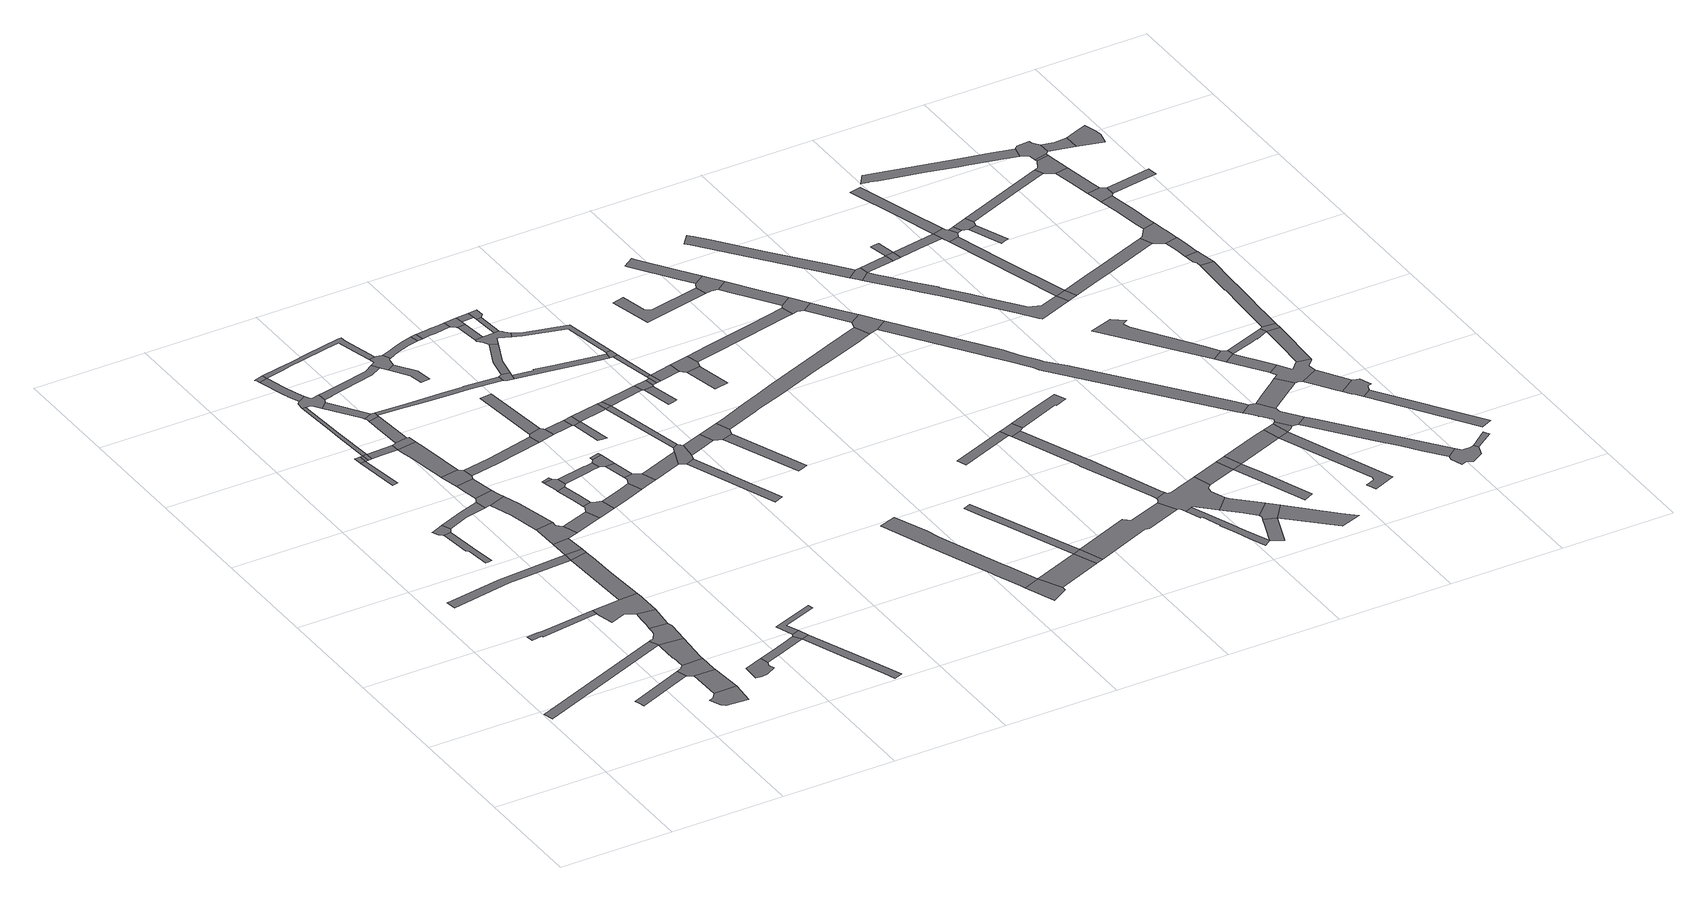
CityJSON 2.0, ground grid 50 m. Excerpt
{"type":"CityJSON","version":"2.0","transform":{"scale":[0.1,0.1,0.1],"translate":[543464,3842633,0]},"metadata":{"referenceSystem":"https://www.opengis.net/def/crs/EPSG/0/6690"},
"CityObjects":{
"road1":{"type":"Road","attributes":{"RoadStructureAttribute.sectionType":"1"},"geometry":[{"type":"MultiSurface","lod":"1","boundaries":[[[0,1,2,3,4]]]}]},
"road2":{"type":"Road","attributes":{"RoadStructureAttribute.sectionType":"1"},"geometry":[{"type":"MultiSurface","lod":"1","boundaries":[[[5,6,7,8,9,10]]]}]},
"road3":{"type":"Road","attributes":{"RoadStructureAttribute.sectionType":"1"},"geometry":[{"type":"MultiSurface","lod":"1","boundaries":[[[11,12,13,14,15,16,17,18,19,20]]]}]},
"road4":{"type":"Road","geometry":[{"type":"MultiSurface","lod":"1","boundaries":[[[21,22,23,24,25,26,27]]]}]},
"road5":{"type":"Road","attributes":{"RoadStructureAttribute.sectionType":"1"},"geometry":[{"type":"MultiSurface","lod":"1","boundaries":[[[28,29,30,31,32,33]]]}]},
"road6":{"type":"Road","attributes":{"RoadStructureAttribute.sectionType":"1"},"geometry":[{"type":"MultiSurface","lod":"1","boundaries":[[[34,21,27,35]]]}]},
"road7":{"type":"Road","geometry":[{"type":"MultiSurface","lod":"1","boundaries":[[[36,37,38,5,10,39,34,35,40,41]]]}]},
"road8":{"type":"Road","attributes":{"RoadStructureAttribute.sectionType":"1"},"geometry":[{"type":"MultiSurface","lod":"1","boundaries":[[[42,43,44,45,46,47,48,49]]]}]},
"road9":{"type":"Road","attributes":{"RoadStructureAttribute.sectionType":"1"},"geometry":[{"type":"MultiSurface","lod":"1","boundaries":[[[3,50,51,52,36,41,53,54]]]}]},
"road10":{"type":"Road","geometry":[{"type":"MultiSurface","lod":"1","boundaries":[[[55,56,57,58,59,60,61,49,48,62,63]]]}]},
"road11":{"type":"Road","geometry":[{"type":"MultiSurface","lod":"1","boundaries":[[[64,65,66,67,68,69,70,4,3,54,71,72,73]]]}]},
"road12":{"type":"Road","geometry":[{"type":"MultiSurface","lod":"1","boundaries":[[[74,75,76,77,78,11,20,79,80,81,82,83]]]}]},
"road13":{"type":"Road","attributes":{"RoadStructureAttribute.sectionType":"1"},"geometry":[{"type":"MultiSurface","lod":"1","boundaries":[[[82,84,85,86,87,64,73,88,89,83]]]}]},
"road14":{"type":"Road","geometry":[{"type":"MultiSurface","lod":"1","boundaries":[[[90,91,92,93,94,95,96,97]]]}]},
"road15":{"type":"Road","attributes":{"RoadStructureAttribute.sectionType":"1"},"geometry":[{"type":"MultiSurface","lod":"1","boundaries":[[[98,99,100,55,63,101,102]]]}]},
"road16":{"type":"Road","geometry":[{"type":"MultiSurface","lod":"1","boundaries":[[[103,104,105,106]]]}]},
"road17":{"type":"Road","geometry":[{"type":"MultiSurface","lod":"1","boundaries":[[[107,108,106,105]]]}]},
"road18":{"type":"Road","attributes":{"RoadStructureAttribute.sectionType":"1"},"geometry":[{"type":"MultiSurface","lod":"1","boundaries":[[[109,107,105,110]]]}]},
"road19":{"type":"Road","attributes":{"RoadStructureAttribute.sectionType":"1"},"geometry":[{"type":"MultiSurface","lod":"1","boundaries":[[[111,112,113,114,33,115,77,76]]]}]},
"road20":{"type":"Road","geometry":[{"type":"MultiSurface","lod":"1","boundaries":[[[109,110,116,117]]]}]},
"road21":{"type":"Road","geometry":[{"type":"MultiSurface","lod":"1","boundaries":[[[118,28,33,114]]]}]},
"road22":{"type":"Road","attributes":{"RoadStructureAttribute.sectionType":"1"},"geometry":[{"type":"MultiSurface","lod":"1","boundaries":[[[119,120,121,122,123,124,109,117]]]}]},
"road23":{"type":"Road","attributes":{"RoadStructureAttribute.sectionType":"1"},"geometry":[{"type":"MultiSurface","lod":"1","boundaries":[[[125,126,28,118]]]}]},
"road24":{"type":"Road","attributes":{"RoadStructureAttribute.sectionType":"1"},"geometry":[{"type":"MultiSurface","lod":"1","boundaries":[[[127,117,116,128,129]]]}]},
"road25":{"type":"Road","attributes":{"RoadStructureAttribute.sectionType":"1"},"geometry":[{"type":"MultiSurface","lod":"1","boundaries":[[[130,131,132,90,97,133,134,135]]]}]},
"road26":{"type":"Road","geometry":[{"type":"MultiSurface","lod":"1","boundaries":[[[136,137,138,139,98,102,140,141,142]]]}]},
"road27":{"type":"Road","geometry":[{"type":"MultiSurface","lod":"1","boundaries":[[[143,144,145,146,147,148,149,150,151,126,125,152,153]]]}]},
"road28":{"type":"Road","attributes":{"RoadStructureAttribute.sectionType":"1"},"geometry":[{"type":"MultiSurface","lod":"1","boundaries":[[[154,142,141,155,149,148]]]}]},
"road29":{"type":"Road","attributes":{"RoadStructureAttribute.sectionType":"1"},"geometry":[{"type":"MultiSurface","lod":"1","boundaries":[[[156,157,158,138,137]]]}]},
"road30":{"type":"Road","geometry":[{"type":"MultiSurface","lod":"1","boundaries":[[[159,160,161,157,156,162,163,164]]]}]},
"road31":{"type":"Road","geometry":[{"type":"MultiSurface","lod":"1","boundaries":[[[165,166,167,168,169]]]}]},
"road32":{"type":"Road","attributes":{"RoadStructureAttribute.sectionType":"1"},"geometry":[{"type":"MultiSurface","lod":"1","boundaries":[[[170,171,172,173,174,175,169,168,176,177,178,179,180,181]]]}]},
"road33":{"type":"Road","geometry":[{"type":"MultiSurface","lod":"1","boundaries":[[[182,183,184,181,180,185,186,121,120,187,188,189,190,191,192,193,194,195,196]]]}]},
"road34":{"type":"Road","attributes":{"RoadStructureAttribute.sectionType":"1"},"geometry":[{"type":"MultiSurface","lod":"1","boundaries":[[[197,198,199,129,200,201,202,203,204,205,206,161,160]]]}]},
"road35":{"type":"Road","geometry":[{"type":"MultiSurface","lod":"1","boundaries":[[[207,208,209,210,211,212,127,129,199]]]}]},
"road36":{"type":"Road","attributes":{"RoadStructureAttribute.sectionType":"1"},"geometry":[{"type":"MultiSurface","lod":"1","boundaries":[[[194,193,213,214,215]]]}]},
"road37":{"type":"Road","geometry":[{"type":"MultiSurface","lod":"1","boundaries":[[[216,217,130,135,218]]]}]},
"road38":{"type":"Road","attributes":{"RoadStructureAttribute.sectionType":"1"},"geometry":[{"type":"MultiSurface","lod":"1","boundaries":[[[219,220,221,222,210,209]]]}]},
"road39":{"type":"Road","attributes":{"RoadStructureAttribute.sectionType":"1"},"geometry":[{"type":"MultiSurface","lod":"1","boundaries":[[[223,153,152,224]]]}]},
"road40":{"type":"Road","attributes":{"RoadStructureAttribute.sectionType":"1"},"geometry":[{"type":"MultiSurface","lod":"1","boundaries":[[[225,226,227,228,229,230,231,232,218,135]]]}]},
"road41":{"type":"Road","geometry":[{"type":"MultiSurface","lod":"1","boundaries":[[[215,214,233,221,220,234,235]]]}]},
"road42":{"type":"Road","geometry":[{"type":"MultiSurface","lod":"1","boundaries":[[[236,237,238,239,217,216]]]}]},
"road43":{"type":"Road","geometry":[{"type":"MultiSurface","lod":"1","boundaries":[[[240,241,242,243,244,223,224,245,246]]]}]},
"road44":{"type":"Road","attributes":{"RoadStructureAttribute.sectionType":"1"},"geometry":[{"type":"MultiSurface","lod":"1","boundaries":[[[247,248,249,250,251,243,242]]]}]},
"road45":{"type":"Road","geometry":[{"type":"MultiSurface","lod":"1","boundaries":[[[252,253,254,255,256]]]}]},
"road46":{"type":"Road","geometry":[{"type":"MultiSurface","lod":"1","boundaries":[[[256,255,257,258,249,248,259,260]]]}]},
"road47":{"type":"Road","attributes":{"RoadStructureAttribute.sectionType":"1"},"geometry":[{"type":"MultiSurface","lod":"1","boundaries":[[[261,262,263,264,196,195,265,266,267,268,269,270,271]]]}]},
"road48":{"type":"Road","attributes":{"RoadStructureAttribute.sectionType":"1"},"geometry":[{"type":"MultiSurface","lod":"1","boundaries":[[[272,273,274,164,163,275,276]]]}]},
"road49":{"type":"Road","attributes":{"RoadStructureAttribute.sectionType":"1"},"geometry":[{"type":"MultiSurface","lod":"1","boundaries":[[[277,278,279,280,281,282,283,165,169,284,285,286,287,288,289,290,291]]]}]},
"road50":{"type":"Road","attributes":{"RoadStructureAttribute.sectionType":"1"},"geometry":[{"type":"MultiSurface","lod":"1","boundaries":[[[292,293,294,246,245,295,296]]]}]},
"road51":{"type":"Road","attributes":{"RoadStructureAttribute.sectionType":"1"},"geometry":[{"type":"MultiSurface","lod":"1","boundaries":[[[297,298,299,300,260,259,301,302,303,304]]]}]},
"road52":{"type":"Road","attributes":{"RoadStructureAttribute.sectionType":"1"},"geometry":[{"type":"MultiSurface","lod":"1","boundaries":[[[305,306,307,308,309,235,234,310,311,312,313,314,315,316,317]]]}]},
"road53":{"type":"Road","geometry":[{"type":"MultiSurface","lod":"1","boundaries":[[[318,319,291,290,320,261,271,321,322,323,324,325]]]}]},
"road54":{"type":"Road","geometry":[{"type":"MultiSurface","lod":"1","boundaries":[[[326,327,328,329,322,321]]]}]},
"road55":{"type":"Road","geometry":[{"type":"MultiSurface","lod":"1","boundaries":[[[330,331,332,272,276,333,334,335]]]}]},
"road56":{"type":"Road","attributes":{"RoadStructureAttribute.sectionType":"1"},"geometry":[{"type":"MultiSurface","lod":"1","boundaries":[[[336,337,338,339,340]]]}]},
"road57":{"type":"Road","geometry":[{"type":"MultiSurface","lod":"1","boundaries":[[[341,342,297,304,343,337,336]]]}]},
"road58":{"type":"Road","geometry":[{"type":"MultiSurface","lod":"1","boundaries":[[[344,345,340,339,346,292,296,347,348,349]]]}]},
"road59":{"type":"Road","geometry":[{"type":"MultiSurface","lod":"1","boundaries":[[[350,351,342,341]]]}]},
"road60":{"type":"Road","attributes":{"RoadStructureAttribute.sectionType":"1"},"geometry":[{"type":"MultiSurface","lod":"1","boundaries":[[[352,353,332,331]]]}]},
"road61":{"type":"Road","attributes":{"RoadStructureAttribute.sectionType":"1"},"geometry":[{"type":"MultiSurface","lod":"1","boundaries":[[[354,335,334,355,356]]]}]},
"road62":{"type":"Road","attributes":{"RoadStructureAttribute.sectionType":"1"},"geometry":[{"type":"MultiSurface","lod":"1","boundaries":[[[357,358,359,360,325,324,361,362,363]]]}]},
"road63":{"type":"Road","geometry":[{"type":"MultiSurface","lod":"1","boundaries":[[[364,365,366,367,368,369]]]}]},
"road64":{"type":"Road","attributes":{"RoadStructureAttribute.sectionType":"1"},"geometry":[{"type":"MultiSurface","lod":"1","boundaries":[[[370,349,348,371]]]}]},
"road65":{"type":"Road","geometry":[{"type":"MultiSurface","lod":"1","boundaries":[[[372,354,356,373,369,368,374]]]}]},
"road66":{"type":"Road","geometry":[{"type":"MultiSurface","lod":"1","boundaries":[[[375,357,363,376]]]}]},
"road67":{"type":"Road","geometry":[{"type":"MultiSurface","lod":"1","boundaries":[[[377,378,379,317,316,380,381,382,383]]]}]},
"road68":{"type":"Road","attributes":{"RoadStructureAttribute.sectionType":"1"},"geometry":[{"type":"MultiSurface","lod":"1","boundaries":[[[384,372,374,385,386]]]}]},
"road69":{"type":"Road","geometry":[{"type":"MultiSurface","lod":"1","boundaries":[[[387,388,370,371,389,390,391,392]]]}]},
"road70":{"type":"Road","attributes":{"RoadStructureAttribute.sectionType":"1"},"geometry":[{"type":"MultiSurface","lod":"1","boundaries":[[[393,394,395,396,397,398,375,376,399,400,401]]]}]},
"road71":{"type":"Road","attributes":{"RoadStructureAttribute.sectionType":"1"},"geometry":[{"type":"MultiSurface","lod":"1","boundaries":[[[402,403,404,405,390,389]]]}]},
"road72":{"type":"Road","attributes":{"RoadStructureAttribute.sectionType":"1"},"geometry":[{"type":"MultiSurface","lod":"1","boundaries":[[[406,407,377,383,408,409]]]}]},
"road73":{"type":"Road","attributes":{"RoadStructureAttribute.sectionType":"1"},"geometry":[{"type":"MultiSurface","lod":"1","boundaries":[[[410,386,388,387]]]}]},
"road74":{"type":"Road","geometry":[{"type":"MultiSurface","lod":"1","boundaries":[[[411,384,386,410]]]}]},
"road75":{"type":"Road","attributes":{"RoadStructureAttribute.sectionType":"1"},"geometry":[{"type":"MultiSurface","lod":"1","boundaries":[[[412,413,414,415]]]}]},
"road76":{"type":"Road","geometry":[{"type":"MultiSurface","lod":"1","boundaries":[[[416,393,401,417,418,413,412,419]]]}]},
"road77":{"type":"Road","attributes":{"RoadStructureAttribute.sectionType":"1"},"geometry":[{"type":"MultiSurface","lod":"1","boundaries":[[[420,392,391,421,422]]]}]},
"road78":{"type":"Road","geometry":[{"type":"MultiSurface","lod":"1","boundaries":[[[423,424,425,426,415,414,427,428,406,409,429,430,431,432]]]}]},
"road79":{"type":"Road","attributes":{"RoadStructureAttribute.sectionType":"1"},"geometry":[{"type":"MultiSurface","lod":"1","boundaries":[[[433,434,435,436,437,382,381,438,439,440,441]]]}]},
"road80":{"type":"Road","attributes":{"RoadStructureAttribute.sectionType":"1"},"geometry":[{"type":"MultiSurface","lod":"1","boundaries":[[[442,411,410,443]]]}]},
"road81":{"type":"Road","attributes":{"RoadStructureAttribute.sectionType":"1"},"geometry":[{"type":"MultiSurface","lod":"1","boundaries":[[[444,445,416,419,446]]]}]},
"road82":{"type":"Road","attributes":{"RoadStructureAttribute.sectionType":"1"},"geometry":[{"type":"MultiSurface","lod":"1","boundaries":[[[447,448,426,425]]]}]},
"road83":{"type":"Road","geometry":[{"type":"MultiSurface","lod":"1","boundaries":[[[449,444,446,448,447,450]]]}]},
"road84":{"type":"Road","geometry":[{"type":"MultiSurface","lod":"1","boundaries":[[[451,420,422,452,453,454,455,456,457,458]]]}]},
"road85":{"type":"Road","attributes":{"RoadStructureAttribute.sectionType":"1"},"geometry":[{"type":"MultiSurface","lod":"1","boundaries":[[[459,460,461,462,463,464,465,466,467,468,469,470,471,472]]]}]},
"road86":{"type":"Road","attributes":{"RoadStructureAttribute.sectionType":"1"},"geometry":[{"type":"MultiSurface","lod":"1","boundaries":[[[473,474,475,455,454]]]}]},
"road87":{"type":"Road","geometry":[{"type":"MultiSurface","lod":"1","boundaries":[[[472,471,476,477,478]]]}]},
"road88":{"type":"Road","geometry":[{"type":"MultiSurface","lod":"1","boundaries":[[[479,480,481,482,483]]]}]},
"road89":{"type":"Road","geometry":[{"type":"MultiSurface","lod":"1","boundaries":[[[484,442,443,483,482,485]]]}]},
"road90":{"type":"Road","attributes":{"RoadStructureAttribute.sectionType":"1"},"geometry":[{"type":"MultiSurface","lod":"1","boundaries":[[[486,487,432,431,488,489,490,491]]]}]},
"road91":{"type":"Road","attributes":{"RoadStructureAttribute.sectionType":"1"},"geometry":[{"type":"MultiSurface","lod":"1","boundaries":[[[492,484,485,493]]]}]},
"road92":{"type":"Road","geometry":[{"type":"MultiSurface","lod":"1","boundaries":[[[494,495,492,493,496]]]}]},
"road93":{"type":"Road","attributes":{"RoadStructureAttribute.sectionType":"1"},"geometry":[{"type":"MultiSurface","lod":"1","boundaries":[[[497,498,499,500,495,494]]]}]},
"road94":{"type":"Road","geometry":[{"type":"MultiSurface","lod":"1","boundaries":[[[491,490,441,440,499,498]]]}]},
"road95":{"type":"Road","attributes":{"RoadStructureAttribute.sectionType":"1"},"geometry":[{"type":"MultiSurface","lod":"1","boundaries":[[[501,502,494,496,503,504]]]}]},
"road96":{"type":"Road","attributes":{"RoadStructureAttribute.sectionType":"1"},"geometry":[{"type":"MultiSurface","lod":"1","boundaries":[[[505,472,478,506]]]}]},
"road97":{"type":"Road","geometry":[{"type":"MultiSurface","lod":"1","boundaries":[[[507,508,509,510]]]}]},
"road98":{"type":"Road","geometry":[{"type":"MultiSurface","lod":"1","boundaries":[[[511,501,504,510,509,512]]]}]},
"road99":{"type":"Road","attributes":{"RoadStructureAttribute.sectionType":"1"},"geometry":[{"type":"MultiSurface","lod":"1","boundaries":[[[513,514,515,516,505,517]]]}]},
"road100":{"type":"Road","geometry":[{"type":"MultiSurface","lod":"1","boundaries":[[[517,505,506,518]]]}]},
"road101":{"type":"Road","attributes":{"RoadStructureAttribute.sectionType":"1"},"geometry":[{"type":"MultiSurface","lod":"1","boundaries":[[[519,520,521,522,523,524,525,526,451,458,527,528,529,530,531,532,533]]]}]},
"road102":{"type":"Road","attributes":{"RoadStructureAttribute.sectionType":"1"},"geometry":[{"type":"MultiSurface","lod":"1","boundaries":[[[534,535,536,537,538,539,540]]]}]},
"road103":{"type":"Road","attributes":{"RoadStructureAttribute.sectionType":"1"},"geometry":[{"type":"MultiSurface","lod":"1","boundaries":[[[541,542,543,517,518,544,545,546]]]}]},
"road104":{"type":"Road","attributes":{"RoadStructureAttribute.sectionType":"1"},"geometry":[{"type":"MultiSurface","lod":"1","boundaries":[[[547,548,549,511,512,550,551,552,553]]]}]},
"road105":{"type":"Road","attributes":{"RoadStructureAttribute.sectionType":"1"},"geometry":[{"type":"MultiSurface","lod":"1","boundaries":[[[554,555,556,557,558]]]}]},
"road106":{"type":"Road","attributes":{"RoadStructureAttribute.sectionType":"1"},"geometry":[{"type":"MultiSurface","lod":"1","boundaries":[[[559,560,561,562,563,564,565,566]]]}]},
"road107":{"type":"Road","geometry":[{"type":"MultiSurface","lod":"1","boundaries":[[[566,565,540,539,567,568,569]]]}]},
"road108":{"type":"Road","geometry":[{"type":"MultiSurface","lod":"1","boundaries":[[[570,571,554,558,572,573,574]]]}]},
"road109":{"type":"Road","attributes":{"RoadStructureAttribute.sectionType":"1"},"geometry":[{"type":"MultiSurface","lod":"1","boundaries":[[[575,576,577,578,579,573,572,580,581,582,583,584]]]}]},
"road110":{"type":"Road","attributes":{"RoadStructureAttribute.sectionType":"1"},"geometry":[{"type":"MultiSurface","lod":"1","boundaries":[[[585,569,568,586,587,588,589]]]}]},
"road111":{"type":"Road","attributes":{"RoadStructureAttribute.sectionType":"1"},"geometry":[{"type":"MultiSurface","lod":"1","boundaries":[[[590,591,592,593,594,595,596,597,598,599,600,601,602,603,604]]]}]},
"road112":{"type":"Road","geometry":[{"type":"MultiSurface","lod":"1","boundaries":[[[589,588,547,553,605,606,607]]]}]},
"road113":{"type":"Road","geometry":[{"type":"MultiSurface","lod":"1","boundaries":[[[608,609,610,611,584,583,612,613,541,546,614,595,594,615,616,617,618,619,620]]]}]},
"road114":{"type":"Road","attributes":{"RoadStructureAttribute.sectionType":"1"},"geometry":[{"type":"MultiSurface","lod":"1","boundaries":[[[621,622,607,606,623,624,625]]]}]},
"road115":{"type":"Road","attributes":{"RoadStructureAttribute.sectionType":"1"},"geometry":[{"type":"MultiSurface","lod":"1","boundaries":[[[626,627,604,628,629,630]]]}]},
"road116":{"type":"Road","attributes":{"RoadStructureAttribute.sectionType":"1"},"geometry":[{"type":"MultiSurface","lod":"1","boundaries":[[[631,632,633,634,635,636,570,574]]]}]},
"road117":{"type":"Road","geometry":[{"type":"MultiSurface","lod":"1","boundaries":[[[625,624,519,533,637,638]]]}]},
"road118":{"type":"Road","attributes":{"RoadStructureAttribute.sectionType":"1"},"geometry":[{"type":"MultiSurface","lod":"1","boundaries":[[[639,640,617,616,641,642,643]]]}]},
"road119":{"type":"Road","geometry":[{"type":"MultiSurface","lod":"1","boundaries":[[[643,642,644,626,630,645]]]}]},
"road120":{"type":"Road","attributes":{"RoadStructureAttribute.sectionType":"1"},"geometry":[{"type":"MultiSurface","lod":"1","boundaries":[[[646,647,648,649,650,651,652,653,654,655,656]]]}]},
"road121":{"type":"Road","attributes":{"RoadStructureAttribute.sectionType":"1"},"geometry":[{"type":"MultiSurface","lod":"1","boundaries":[[[657,608,620,658]]]}]},
"road122":{"type":"Road","attributes":{"RoadStructureAttribute.sectionType":"1"},"geometry":[{"type":"MultiSurface","lod":"1","boundaries":[[[659,660,661,662,645,630]]]}]},
"road123":{"type":"Road","geometry":[{"type":"MultiSurface","lod":"1","boundaries":[[[663,657,658,664]]]}]},
"road124":{"type":"Road","attributes":{"RoadStructureAttribute.sectionType":"1"},"geometry":[{"type":"MultiSurface","lod":"1","boundaries":[[[665,666,667,668,664,658]]]}]},
"road125":{"type":"Road","geometry":[{"type":"MultiSurface","lod":"1","boundaries":[[[669,656,655,670,671,672]]]}]},
"road126":{"type":"Road","attributes":{"RoadStructureAttribute.sectionType":"1"},"geometry":[{"type":"MultiSurface","lod":"1","boundaries":[[[673,674,675,676,677,678,679,638,637,680,681,682,683,684,685,686,687,688]]]}]},
"road127":{"type":"Road","attributes":{"RoadStructureAttribute.sectionType":"1"},"geometry":[{"type":"MultiSurface","lod":"1","boundaries":[[[689,669,672,690]]]}]},
"road128":{"type":"Road","attributes":{"RoadStructureAttribute.sectionType":"1"},"geometry":[{"type":"MultiSurface","lod":"1","boundaries":[[[691,692,693,663,664,694,695]]]}]},
"road129":{"type":"Road","geometry":[{"type":"MultiSurface","lod":"1","boundaries":[[[696,689,690,697]]]}]},
"road130":{"type":"Road","attributes":{"RoadStructureAttribute.sectionType":"1"},"geometry":[{"type":"MultiSurface","lod":"1","boundaries":[[[698,699,700,701,702,703,704,705,706,707,708,709,710,711,672,671,712,713,714,715,716,717,718,719,720]]]}]},
"road131":{"type":"Road","geometry":[{"type":"MultiSurface","lod":"1","boundaries":[[[721,722,723,689,696]]]}]},
"road132":{"type":"Road","geometry":[{"type":"MultiSurface","lod":"1","boundaries":[[[724,691,695,725]]]}]},
"road133":{"type":"Road","attributes":{"RoadStructureAttribute.sectionType":"1"},"geometry":[{"type":"MultiSurface","lod":"1","boundaries":[[[726,727,728,729,730,725,695]]]}]},
"road134":{"type":"Road","attributes":{"RoadStructureAttribute.sectionType":"1"},"geometry":[{"type":"MultiSurface","lod":"1","boundaries":[[[731,696,697,732,733]]]}]},
"road135":{"type":"Road","attributes":{"RoadStructureAttribute.sectionType":"1"},"geometry":[{"type":"MultiSurface","lod":"1","boundaries":[[[734,724,725,735,736]]]}]},
"road136":{"type":"Road","geometry":[{"type":"MultiSurface","lod":"1","boundaries":[[[737,738,739,740,688,687,741,742,743,744,745,734,736,746,747,748,749,750,751,752,753,754]]]}]},
"road137":{"type":"Road","attributes":{"RoadStructureAttribute.sectionType":"1"},"geometry":[{"type":"MultiSurface","lod":"1","boundaries":[[[755,756,757,758,759,760,761,762]]]}]},
"road138":{"type":"Road","attributes":{"RoadStructureAttribute.sectionType":"1"},"geometry":[{"type":"MultiSurface","lod":"1","boundaries":[[[763,764,765,720,766]]]}]},
"road139":{"type":"Road","geometry":[{"type":"MultiSurface","lod":"1","boundaries":[[[766,720,719,767]]]}]},
"road140":{"type":"Road","attributes":{"RoadStructureAttribute.sectionType":"1"},"geometry":[{"type":"MultiSurface","lod":"1","boundaries":[[[768,769,770,771,772,773,731,774]]]}]},
"road141":{"type":"Road","geometry":[{"type":"MultiSurface","lod":"1","boundaries":[[[775,774,731,733,765,764,776,777]]]}]},
"road142":{"type":"Road","attributes":{"RoadStructureAttribute.sectionType":"1"},"geometry":[{"type":"MultiSurface","lod":"1","boundaries":[[[778,779,780,781,754,753,782,783,784,785,786]]]}]},
"road143":{"type":"Road","attributes":{"RoadStructureAttribute.sectionType":"1"},"geometry":[{"type":"MultiSurface","lod":"1","boundaries":[[[787,777,776,788]]]}]},
"road144":{"type":"Road","attributes":{"RoadStructureAttribute.sectionType":"1"},"geometry":[{"type":"MultiSurface","lod":"1","boundaries":[[[789,790,791,747,746,792,793,794,795,796,797,798]]]}]},
"road145":{"type":"Road","geometry":[{"type":"MultiSurface","lod":"1","boundaries":[[[799,762,761,800,801,802]]]}]},
"road146":{"type":"Road","geometry":[{"type":"MultiSurface","lod":"1","boundaries":[[[803,787,788,804,805,806,807]]]}]},
"road147":{"type":"Road","geometry":[{"type":"MultiSurface","lod":"1","boundaries":[[[808,809,810,806,805]]]}]},
"road148":{"type":"Road","attributes":{"RoadStructureAttribute.sectionType":"1"},"geometry":[{"type":"MultiSurface","lod":"1","boundaries":[[[811,812,801,800,813,814]]]}]},
"road149":{"type":"Road","geometry":[{"type":"MultiSurface","lod":"1","boundaries":[[[815,816,817,814,813,818,819,778,786,820,821,822,823,824,825,826,827,828,829,830]]]}]},
"road150":{"type":"Road","geometry":[{"type":"MultiSurface","lod":"1","boundaries":[[[831,832,833,834,798,797,835,836,837,838,839,840,841,842]]]}]},
"road151":{"type":"Road","attributes":{"RoadStructureAttribute.sectionType":"1"},"geometry":[{"type":"MultiSurface","lod":"1","boundaries":[[[825,824,843,844,845,846]]]}]},
"road152":{"type":"Road","attributes":{"RoadStructureAttribute.sectionType":"1"},"geometry":[{"type":"MultiSurface","lod":"1","boundaries":[[[847,802,801,848,849,850,851]]]}]},
"road153":{"type":"Road","attributes":{"RoadStructureAttribute.sectionType":"1"},"geometry":[{"type":"MultiSurface","lod":"1","boundaries":[[[852,853,854,855,856,857,858,766,767,859,860,861,862]]]}]},
"road154":{"type":"Road","geometry":[{"type":"MultiSurface","lod":"1","boundaries":[[[863,846,845,864,865,866,867,868,869,870,871]]]}]},
"road155":{"type":"Road","attributes":{"RoadStructureAttribute.sectionType":"1"},"geometry":[{"type":"MultiSurface","lod":"1","boundaries":[[[851,872,830,829,873,874,875]]]}]},
"road156":{"type":"Road","attributes":{"RoadStructureAttribute.sectionType":"1"},"geometry":[{"type":"MultiSurface","lod":"1","boundaries":[[[876,842,841,877]]]}]},
"road157":{"type":"Road","attributes":{"RoadStructureAttribute.sectionType":"1"},"geometry":[{"type":"MultiSurface","lod":"1","boundaries":[[[878,879,880,881,882,883,884,885,886,887,888,889,890,891,892,893,894]]]}]},
"road158":{"type":"Road","attributes":{"RoadStructureAttribute.sectionType":"1"},"geometry":[{"type":"MultiSurface","lod":"1","boundaries":[[[867,866,895,896]]]}]},
"road159":{"type":"Road","attributes":{"RoadStructureAttribute.sectionType":"1"},"geometry":[{"type":"MultiSurface","lod":"1","boundaries":[[[897,803,807,898,899]]]}]},
"road160":{"type":"Road","geometry":[{"type":"MultiSurface","lod":"1","boundaries":[[[900,847,851,875,901]]]}]},
"road161":{"type":"Road","attributes":{"RoadStructureAttribute.sectionType":"1"},"geometry":[{"type":"MultiSurface","lod":"1","boundaries":[[[902,903,904,905,906,907,908,900,901,909,910,911,912,913,914,915]]]}]},
"road162":{"type":"Road","geometry":[{"type":"MultiSurface","lod":"1","boundaries":[[[916,917,918,919,920,921,902,915,922,923]]]}]},
"road163":{"type":"Road","geometry":[{"type":"MultiSurface","lod":"1","boundaries":[[[924,925,926,927,928,852,862,929,930]]]}]},
"road164":{"type":"Road","attributes":{"RoadStructureAttribute.sectionType":"1"},"geometry":[{"type":"MultiSurface","lod":"1","boundaries":[[[931,932,930,929,933,934,935,917,916]]]}]},
"road165":{"type":"Road","attributes":{"RoadStructureAttribute.sectionType":"1"},"geometry":[{"type":"MultiSurface","lod":"1","boundaries":[[[936,937,938,939,940,941,942,943,927,926]]]}]},
"road166":{"type":"Road","geometry":[{"type":"MultiSurface","lod":"1","boundaries":[[[944,945,946,940,939,947,948]]]}]},
"road167":{"type":"Road","attributes":{"RoadStructureAttribute.sectionType":"1"},"geometry":[{"type":"MultiSurface","lod":"1","boundaries":[[[949,950,951,952,945,944]]]}]},
"road168":{"type":"Road","geometry":[{"type":"MultiSurface","lod":"1","boundaries":[[[953,954,955,897,899,951,950]]]}]},
"road169":{"type":"Road","attributes":{"RoadStructureAttribute.sectionType":"1"},"geometry":[{"type":"MultiSurface","lod":"1","boundaries":[[[956,957,954,953]]]}]},
"road170":{"type":"Road","geometry":[{"type":"MultiSurface","lod":"1","boundaries":[[[958,959,960,894,893,961,962,957,956,963,964]]]}]},
"road171":{"type":"Road","attributes":{"RoadStructureAttribute.sectionType":"1"},"geometry":[{"type":"MultiSurface","lod":"1","boundaries":[[[965,964,963,966,967]]]}]},
"road172":{"type":"Road","geometry":[{"type":"MultiSurface","lod":"1","boundaries":[[[968,969,970,948,947]]]}]},
"road173":{"type":"Road","geometry":[{"type":"MultiSurface","lod":"1","boundaries":[[[971,972,967,966,973,974,975]]]}]}
},
"vertices":[
[6,477,0],[18,433,0],[21,434,0],[640,681,0],[623,722,0],
[606,483,0],[358,380,0],[364,357,0],[371,335,0],[373,336,0],[619,437,0],
[547,1024,0],[449,1014,0],[290,993,0],[289,996,0],[234,991,0],[237,960,0],[286,966,0],[288,960,0],[530,994,0],[549,996,0],
[648,273,0],[630,247,0],[608,238,0],[629,187,0],[646,176,0],[743,169,0],[751,274,0],
[659,1421,0],[348,1400,0],[91,1358,0],[98,1313,0],[371,1361,0],[659,1379,0],
[646,421,0],[740,421,0],
[645,511,0],[633,497,0],[629,492,0],[626,433,0],[739,433,0],[739,511,0],
[343,1642,0],[353,1639,0],[366,1530,0],[380,1531,0],[394,1533,0],[377,1652,0],[361,1787,0],[329,1782,0],
[640,662,0],[641,575,0],[644,574,0],[739,530,0],[749,673,0],
[355,1847,0],[318,1831,0],[316,1831,0],[298,1823,0],[311,1794,0],[314,1792,0],[326,1783,0],[361,1789,0],[373,1810,0],
[671,803,0],[669,783,0],[669,781,0],[667,763,0],[645,731,0],[637,728,0],[634,727,0],[756,773,0],[755,777,0],[750,796,0],
[760,1005,0],[760,1015,0],[758,1043,0],[675,1038,0],[657,1036,0],[552,977,0],[569,914,0],[636,940,0],[681,916,0],[761,908,0],
[677,875,0],[675,849,0],[674,837,0],[674,832,0],[754,829,0],[759,883,0],
[930,397,0],[848,365,0],[843,286,0],[870,284,0],[898,288,0],[943,313,0],[933,338,0],[940,358,0],
[555,1921,0],[465,1893,0],[415,1872,0],[468,1850,0],[566,1872,0],
[341,2193,0],[365,2197,0],[336,2395,0],[312,2390,0],
[336,2433,0],[310,2432,0],
[347,2434,0],[349,2396,0],
[748,1222,0],[741,1352,0],[740,1365,0],[738,1397,0],[660,1360,0],
[367,2398,0],[365,2434,0],
[737,1425,0],
[350,2622,0],[335,2846,0],[319,2845,0],[332,2659,0],[336,2599,0],[344,2494,0],
[731,1520,0],[658,1511,0],
[484,2442,0],[411,2402,0],[487,2403,0],
[1119,470,0],[1064,449,0],[1026,434,0],[1015,388,0],[1065,407,0],[1142,438,0],
[657,1936,0],[651,1965,0],[569,1949,0],[563,1937,0],[579,1875,0],[591,1877,0],[668,1905,0],
[752,1606,0],[744,1616,0],[736,1625,0],[736,1634,0],[736,1641,0],[736,1647,0],[655,1634,0],[656,1631,0],[656,1621,0],[780,1537,0],[757,1602,0],
[694,1833,0],[626,1773,0],
[629,2075,0],[548,2059,0],[556,2014,0],
[628,2146,0],[613,2161,0],[530,2147,0],[637,2095,0],[638,2095,0],[630,2145,0],
[306,3126,0],[264,3113,0],[269,3109,0],[274,3090,0],[312,3101,0],
[362,2938,0],[355,2954,0],[354,2958,0],[354,2959,0],[335,3023,0],[314,3094,0],[309,2964,0],[315,2948,0],[316,2946,0],[328,2916,0],[336,2895,0],[371,2917,0],
[389,2888,0],[385,2890,0],[382,2892,0],[325,2884,0],[324,2882,0],[341,2847,0],[344,2846,0],[347,2846,0],[350,2846,0],[359,2845,0],[362,2842,0],[387,2806,0],[418,2837,0],[425,2854,0],[424,2896,0],
[589,2322,0],[579,2392,0],[576,2416,0],[489,2393,0],[491,2378,0],[503,2321,0],[518,2223,0],[520,2209,0],[522,2196,0],[523,2190,0],
[570,2455,0],[570,2457,0],[559,2457,0],[505,2450,0],[505,2447,0],[495,2443,0],
[484,2668,0],[490,2658,0],[528,2677,0],
[1160,495,0],[1126,482,0],[1177,451,0],
[550,2575,0],[545,2646,0],[497,2635,0],[501,2536,0],
[886,1649,0],[909,1584,0],
[1227,211,0],[1234,200,0],[1287,61,0],[1307,10,0],[1343,24,0],[1327,67,0],[1270,215,0],[1265,224,0],
[495,2646,0],[544,2656,0],[545,2677,0],
[1138,552,0],[1290,609,0],[1282,631,0],[1098,562,0],
[970,1685,0],[959,1690,0],[937,1698,0],[897,1689,0],[900,1677,0],[993,1615,0],[978,1682,0],
[924,1758,0],[906,1843,0],[868,1831,0],[884,1753,0],[885,1749,0],
[891,1919,0],[887,1932,0],[850,1919,0],[851,1911,0],[892,1917,0],
[859,1872,0],[866,1842,0],[920,1862,0],[910,1905,0],
[707,2975,0],[668,2951,0],[541,2922,0],[457,2903,0],[430,2855,0],[462,2862,0],[461,2865,0],[465,2866,0],[674,2915,0],[724,2943,0],[725,2944,0],
[973,2223,0],[894,2204,0],[759,2169,0],[771,2120,0],[985,2171,0],
[710,3179,0],[708,3207,0],[694,3204,0],[620,3189,0],[536,3173,0],[455,3156,0],[390,3143,0],[400,3121,0],[432,3129,0],[495,3142,0],[615,3167,0],[680,3179,0],[709,3066,0],[722,3016,0],[750,3023,0],
[1131,1740,0],[1074,1717,0],[1052,1709,0],[1053,1638,0],[1155,1678,0],
[1087,1939,0],[1050,1932,0],[1046,1931,0],[1041,1930,0],[1049,1891,0],[1050,1891,0],[1052,1891,0],[1096,1901,0],
[1042,2658,0],[935,2665,0],[934,2662,0],[857,2665,0],[690,2671,0],[665,2649,0],[715,2646,0],[779,2643,0],[856,2639,0],[943,2635,0],[1043,2628,0],[1091,2625,0],[1088,2654,0],
[780,3016,0],[756,3022,0],[728,2988,0],[746,2914,0],[782,2938,0],[788,2978,0],[797,2982,0],[782,3015,0],
[801,2834,0],[810,2772,0],[853,2778,0],[842,2850,0],
[1047,2244,0],[1037,2254,0],[983,2239,0],[1048,2186,0],[1062,2189,0],[1051,2240,0],
[1159,1893,0],[1117,1889,0],[1118,1886,0],[1138,1785,0],[1178,1792,0],
[1145,1969,0],[1099,1957,0],[1097,1902,0],
[1204,1776,0],[1201,1778,0],[1141,1767,0],[1175,1685,0],[1235,1709,0],[1211,1771,0],
[1141,1987,0],[1097,1974,0],
[1002,2564,0],[949,2559,0],
[1147,2259,0],[1115,2200,0],[1157,2209,0],
[942,3074,0],[891,3059,0],[864,3050,0],[829,3035,0],[842,3003,0],[905,3028,0],[951,3035,0],
[1186,2067,0],[1206,2065,0],[1226,2063,0],[1225,2069,0],[1196,2214,0],[1162,2205,0],
[1398,1845,0],[1367,1760,0],
[1185,2267,0],[1159,2207,0],[1195,2217,0],
[968,3081,0],[975,3039,0],
[1107,2664,0],[1105,2662,0],[1095,2658,0],[1107,2615,0],[1134,2611,0],[1138,2638,0],[1142,2657,0],
[1319,2294,0],[1314,2242,0],[1329,2246,0],
[1436,1886,0],[1412,1872,0],[1396,1747,0],[1436,1765,0],[1445,1790,0],[1452,1866,0],
[1106,3095,0],[1079,3092,0],[1038,3088,0],[1029,3087,0],[987,3083,0],[975,3082,0],[1011,3045,0],[1039,3049,0],[1110,3061,0],
[1552,1337,0],[1553,1336,0],[1573,1345,0],[1593,1354,0],
[1175,2873,0],[1124,2755,0],[1158,2745,0],[1207,2859,0],
[1356,2253,0],
[1340,2298,0],
[1169,3045,0],[1134,3041,0],[1145,2929,0],[1181,2932,0],
[1163,3102,0],[1113,3058,0],[1132,3044,0],[1167,3066,0],
[1548,1903,0],[1471,1800,0],[1572,1840,0],
[1270,2923,0],[1267,2927,0],[1257,2938,0],[1234,2935,0],[1146,2918,0],[1164,2900,0],[1225,2899,0],[1230,2898,0],[1280,2877,0],[1290,2901,0],
[1486,2591,0],[1398,2605,0],[1313,2619,0],[1230,2632,0],[1229,2624,0],[1284,2589,0],[1457,2563,0],[1528,2553,0],[1532,2583,0],
[1506,2331,0],[1519,2290,0],
[1220,3107,0],[1181,3103,0],[1223,3071,0],
[1248,3055,0],[1225,3053,0],
[1260,3111,0],[1263,3075,0],
[1642,1939,0],[1581,1836,0],[1589,1834,0],[1607,1828,0],[1655,1843,0],[1662,1866,0],[1663,1868,0],[1666,1876,0],
[2090,485,0],[2085,497,0],[2017,669,0],[1968,798,0],[1952,859,0],[1891,1006,0],[1891,1007,0],[1815,980,0],[1894,766,0],[2011,468,0],[2017,455,0],[2063,332,0],[2069,314,0],[2144,343,0],
[1743,1482,0],[1766,1491,0],[1790,1500,0],
[2122,178,0],[2195,222,0],[2196,243,0],
[1555,2151,0],[1576,2155,0],[1597,2160,0],[1568,2291,0],[1526,2286,0],
[1566,2344,0],[1573,2302,0],
[1515,2836,0],[1335,2881,0],[1318,2861,0],[1496,2813,0],[1535,2593,0],[1559,2598,0],
[1585,2348,0],[1594,2307,0],
[1600,2367,0],[1583,2363,0],[1613,2311,0],
[1600,2369,0],[1566,2555,0],[1543,2551,0],[1582,2366,0],
[1703,2390,0],[1604,2368,0],[1634,2316,0],[1709,2333,0],
[2355,429,0],[2398,324,0],
[1766,2153,0],[1829,2166,0],[1795,2323,0],[1733,2310,0],
[1793,2411,0],[1806,2355,0],
[2191,939,0],[2157,926,0],[2195,829,0],[2236,728,0],[2391,443,0],
[2433,338,0],
[2453,2261,0],[2300,2202,0],[2232,2175,0],[1972,2074,0],[1885,2038,0],[1810,2007,0],[1706,1963,0],[1695,1959,0],[1818,1935,0],[1837,1943,0],[1965,1991,0],[2176,2072,0],[2273,2109,0],[2425,2166,0],[2481,2188,0],
[1844,2768,0],[1821,2782,0],[1794,2900,0],[1741,2888,0],[1784,2699,0],[2083,2763,0],[2072,2817,0],
[2822,579,0],[2668,521,0],[2643,545,0],[2681,438,0],[2701,435,0],[2863,500,0],
[2286,2523,0],[2128,2487,0],[1901,2436,0],[1879,2371,0],[2061,2412,0],[2265,2459,0],[2299,2466,0],
[2557,1330,0],[2468,1295,0],[2308,1232,0],[2324,1190,0],[2573,1289,0],
[2069,2972,0],[1972,3113,0],[1965,3124,0],[1915,3091,0],[1922,3079,0],[2049,2896,0],[2086,2843,0],[2135,2877,0],
[2111,2769,0],[2140,2765,0],[2189,2799,0],
[2626,1357,0],[2568,1334,0],[2578,1276,0],[2627,1295,0],[2646,1307,0],
[2877,643,0],[2873,653,0],[2766,941,0],[2753,976,0],[2747,989,0],[2695,969,0],[2700,956,0],[2826,632,0],[2835,609,0],[2883,629,0],
[2276,2674,0],[2183,2702,0],[2213,2658,0],[2294,2540,0],[2344,2575,0],
[3028,198,0],[3013,237,0],[3001,269,0],[2989,300,0],[2918,483,0],[2884,469,0],[2911,402,0],[2919,405,0],[2950,315,0],[2945,313,0],[2952,295,0],[2975,235,0],[2998,175,0],[3026,102,0],[3057,124,0],
[2323,2472,0],[2349,2465,0],[2397,2498,0],
[3038,666,0],[2939,630,0],[2905,617,0],[2887,620,0],[2835,604,0],[2830,589,0],[2874,496,0],[2923,488,0],[3000,414,0],[3065,480,0],[3040,546,0],[3045,571,0],[3062,587,0],
[2509,2341,0],[2444,2429,0],[2434,2340,0],[2464,2297,0],[2515,2332,0],
[3112,270,0],[3093,222,0],[3107,96,0],[3134,167,0],[3165,250,0],
[2737,1344,0],[2839,1387,0],[2842,1380,0],[2896,1401,0],[2875,1454,0],[2723,1395,0],
[2523,2204,0],[2578,2242,0],
[3133,411,0],[3075,467,0],[3070,346,0],[3115,302,0],[3178,366,0],
[3118,287,0],[3222,323,0],
[2595,2706,0],[2434,2908,0],[2297,3082,0],[2250,3139,0],[2233,3159,0],[2194,3112,0],[2211,3093,0],[2366,2897,0],[2541,2675,0],[2620,2576,0],[2666,2613,0],
[3165,715,0],[3195,638,0],
[3354,73,0],[3447,104,0],[3431,117,0],[3393,154,0],
[3213,734,0],[3243,655,0],
[3240,521,0],[3324,307,0],[3369,330,0],[3280,561,0],
[2690,2617,0],[2642,2549,0],[2652,2536,0],[2697,2574,0],
[3469,1025,0],[3448,1053,0],[3023,1605,0],[2960,1679,0],[2950,1695,0],[2900,1768,0],[2868,1829,0],[2784,1831,0],[2788,1826,0],[2845,1744,0],[2896,1668,0],[2905,1656,0],[2914,1635,0],[3419,986,0],[3434,967,0],[3483,1006,0],
[2818,2640,0],[2826,2596,0],
[3442,821,0],[3432,817,0],[3389,803,0],[3451,737,0],[3462,741,0],
[2857,2647,0],[2865,2603,0],
[3160,2026,0],[3106,2044,0],[2993,2197,0],[2962,2239,0],[2949,2256,0],[2881,2342,0],[2885,2344,0],[2848,2386,0],[2811,2429,0],[2806,2436,0],[2775,2475,0],[2763,2490,0],[2745,2513,0],[2717,2549,0],[2692,2488,0],[2773,2390,0],[2809,2344,0],[2856,2286,0],[3052,2024,0],[3103,1953,0],[3112,1941,0],[3263,2001,0],[3241,2058,0],
[2842,2733,0],[2823,2730,0],[2803,2726,0],
[3495,841,0],[3514,762,0],
[3631,312,0],[3624,295,0],[3584,278,0],[3601,235,0],[3699,275,0],
[3059,2683,0],[2954,2618,0],[3072,2639,0],
[3507,848,0],[3534,774,0],[3550,789,0],
[3506,1001,0],[3501,1001,0],[3491,1003,0],[3488,1004,0],[3449,948,0],[3473,917,0],[3475,915,0],[3486,901,0],[3515,864,0],[3576,786,0],[3624,823,0],[3564,902,0],[3561,912,0],[3560,917,0],[3560,921,0],[3560,924,0],[3560,930,0],[3513,1001,0],
[3551,1451,0],[3371,1724,0],[3361,1754,0],[3386,1767,0],[3335,1806,0],[3231,1773,0],[3535,1356,0],[3587,1394,0],
[3192,2400,0],[3130,2614,0],[3083,2601,0],[3289,2076,0],
[3311,2020,0],
[3058,2873,0],[3011,3030,0],[2998,3068,0],[2985,3115,0],[2934,3104,0],[3010,2848,0],[3110,2698,0],
[3114,2684,0],[3144,2642,0],[3124,2677,0],
[3665,1118,0],[3629,1090,0],[3625,1087,0],[3560,1037,0],[3609,968,0],[3613,971,0],[3675,1018,0],[3677,1020,0],[3717,1049,0],
[3151,2687,0],[3166,2650,0],
[3961,392,0],[3839,548,0],[3653,786,0],[3594,762,0],[3696,633,0],[3768,540,0],[3839,450,0],[3892,381,0],[3962,293,0],[4009,331,0],
[3587,1392,0],[3565,1314,0],[3617,1352,0],[3612,1384,0],
[3222,2716,0],[3192,2642,0],[3193,2640,0],[3231,2653,0],[3237,2678,0],
[3252,2490,0],[3270,2498,0],[3289,2505,0],
[3698,1233,0],[3625,1339,0],[3674,1165,0],[3722,1196,0],
[3792,1171,0],[3768,1147,0],[3759,1139,0],[3679,1147,0],[3687,1134,0],[3724,1050,0],[3730,1050,0],[3737,1049,0],[3743,1047,0],[3747,1043,0],[3832,1091,0],[3829,1115,0],[3827,1131,0],[3858,1160,0],[3859,1168,0],[3800,1178,0],
[4065,307,0],[4041,306,0],[4029,306,0],[4028,307,0],[3957,269,0],[3976,218,0],[3996,225,0],[4024,213,0],[4078,244,0],[4081,254,0],[4095,294,0],[4083,311,0],
[3781,994,0],[3827,928,0],[3844,904,0],[3917,955,0],
[3799,1454,0],[3722,1385,0],[3754,1398,0],[3755,1396,0],[3811,1423,0],
[3730,2249,0],[3583,2191,0],[3573,2188,0],[3513,2163,0],[3489,2154,0],[3446,2138,0],[3437,2134,0],[3437,2069,0],[3495,2093,0],[3580,2125,0],[3752,2193,0],
[3935,950,0],[3867,871,0],[3876,858,0],[3895,830,0],[3939,860,0],[3944,879,0],[3947,887,0],[3967,895,0],[3947,946,0],
[3806,1314,0],[3861,1224,0],[3867,1352,0],[3870,1421,0],
[4165,376,0],[4179,353,0],
[3545,3070,0],[3427,3097,0],[3221,3144,0],[3082,3175,0],[3050,3182,0],[3037,3186,0],[2999,3135,0],[3007,3135,0],[3033,3130,0],[3037,3129,0],[3069,3121,0],[3253,3080,0],[3388,3049,0],[3428,3040,0],[3591,3002,0],[3629,2993,0],[3642,3046,0],
[4181,408,0],[4231,431,0],
[3630,2880,0],[3475,2773,0],[3645,2842,0],
[3813,1459,0],[3871,1457,0],
[3831,1963,0],[3831,1948,0],[3827,1844,0],[3824,1763,0],[3827,1762,0],[3821,1648,0],[3814,1498,0],[3872,1495,0],[3874,1550,0],[3875,1572,0],[3880,1680,0],[3882,1742,0],[3884,1820,0],[3890,1961,0],
[3873,2054,0],[3815,2048,0],[3817,2031,0],[3820,2008,0],[3822,1999,0],[3832,1985,0],[3877,2026,0],[3880,2028,0],
[3845,2252,0],[3844,2256,0],[3834,2316,0],[3776,2300,0],[3743,2254,0],[3797,2169,0],[3857,2183,0],
[3872,2061,0],[3864,2132,0],[3799,2161,0],[3807,2109,0],[3811,2089,0],
[3831,2332,0],[3827,2354,0],[3816,2435,0],[3793,2566,0],[3735,2551,0],[3749,2471,0],[3768,2353,0],[3775,2308,0],
[3781,2641,0],[3721,2630,0],[3731,2573,0],[3805,2581,0],[3804,2626,0],
[3773,2684,0],[3748,2827,0],[3687,2816,0],[3703,2726,0],
[3728,2943,0],[3671,2929,0],[3647,2887,0],
[3726,2954,0],[3669,2941,0],
[3718,3052,0],[3716,3068,0],[3659,3061,0],[3642,2990,0],[3664,2971,0],[3740,2967,0],[3741,3024,0],
[3797,3011,0],[3854,2941,0],[3854,3014,0],
[4019,2615,0],[4015,2638,0],[4012,2660,0],
[3959,3057,0],[3924,3042,0],[3967,2914,0],[3979,2967,0],[3975,3000,0]
]}
